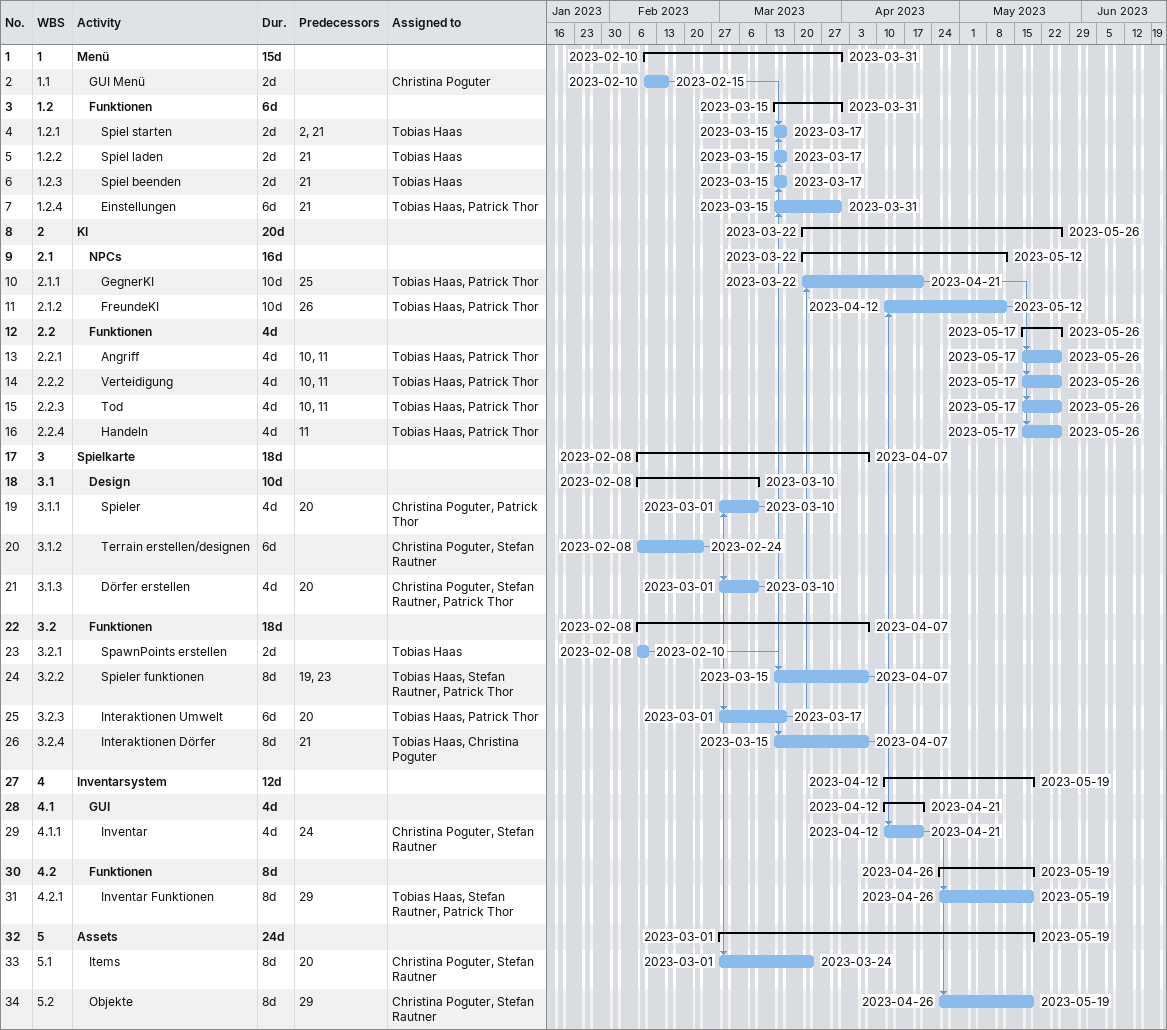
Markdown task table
| ID | WBS | Task | Duration | Start | Finish | Predecessors | Resources |
|---|---|---|---|---|---|---|---|
| 1 | 1 | **Menü** | 15d | 2023-02-10 | 2023-03-31 |  |  |
| 2 | 1.1 | GUI Menü | 2d | 2023-02-10 | 2023-02-15 |  | Christina Poguter |
| 3 | 1.2 | **Funktionen** | 6d | 2023-03-15 | 2023-03-31 |  |  |
| 4 | 1.2.1 | Spiel starten | 2d | 2023-03-15 | 2023-03-17 | 2, 21 | Tobias Haas |
| 5 | 1.2.2 | Spiel laden | 2d | 2023-03-15 | 2023-03-17 | 21 | Tobias Haas |
| 6 | 1.2.3 | Spiel beenden | 2d | 2023-03-15 | 2023-03-17 | 21 | Tobias Haas |
| 7 | 1.2.4 | Einstellungen | 6d | 2023-03-15 | 2023-03-31 | 21 | Tobias Haas, Patrick Thor |
| 8 | 2 | **KI** | 20d | 2023-03-22 | 2023-05-26 |  |  |
| 9 | 2.1 | **NPCs** | 16d | 2023-03-22 | 2023-05-12 |  |  |
| 10 | 2.1.1 | GegnerKI | 10d | 2023-03-22 | 2023-04-21 | 25 | Tobias Haas, Patrick Thor |
| 11 | 2.1.2 | FreundeKI | 10d | 2023-04-12 | 2023-05-12 | 26 | Tobias Haas, Patrick Thor |
| 12 | 2.2 | **Funktionen** | 4d | 2023-05-17 | 2023-05-26 |  |  |
| 13 | 2.2.1 | Angriff | 4d | 2023-05-17 | 2023-05-26 | 10, 11 | Tobias Haas, Patrick Thor |
| 14 | 2.2.2 | Verteidigung | 4d | 2023-05-17 | 2023-05-26 | 10, 11 | Tobias Haas, Patrick Thor |
| 15 | 2.2.3 | Tod | 4d | 2023-05-17 | 2023-05-26 | 10, 11 | Tobias Haas, Patrick Thor |
| 16 | 2.2.4 | Handeln | 4d | 2023-05-17 | 2023-05-26 | 11 | Tobias Haas, Patrick Thor |
| 17 | 3 | **Spielkarte** | 18d | 2023-02-08 | 2023-04-07 |  |  |
| 18 | 3.1 | **Design** | 10d | 2023-02-08 | 2023-03-10 |  |  |
| 19 | 3.1.1 | Spieler | 4d | 2023-03-01 | 2023-03-10 | 20 | Christina Poguter, Patrick Thor |
| 20 | 3.1.2 | Terrain erstellen/designen | 6d | 2023-02-08 | 2023-02-24 |  | Christina Poguter, Stefan Rautner |
| 21 | 3.1.3 | Dörfer erstellen | 4d | 2023-03-01 | 2023-03-10 | 20 | Christina Poguter, Stefan Rautner, Patrick Thor |
| 22 | 3.2 | **Funktionen** | 18d | 2023-02-08 | 2023-04-07 |  |  |
| 23 | 3.2.1 | SpawnPoints erstellen | 2d | 2023-02-08 | 2023-02-10 |  | Tobias Haas |
| 24 | 3.2.2 | Spieler funktionen | 8d | 2023-03-15 | 2023-04-07 | 19, 23 | Tobias Haas, Stefan Rautner, Patrick Thor |
| 25 | 3.2.3 | Interaktionen Umwelt | 6d | 2023-03-01 | 2023-03-17 | 20 | Tobias Haas, Patrick Thor |
| 26 | 3.2.4 | Interaktionen Dörfer | 8d | 2023-03-15 | 2023-04-07 | 21 | Tobias Haas, Christina Poguter |
| 27 | 4 | **Inventarsystem** | 12d | 2023-04-12 | 2023-05-19 |  |  |
| 28 | 4.1 | **GUI** | 4d | 2023-04-12 | 2023-04-21 |  |  |
| 29 | 4.1.1 | Inventar | 4d | 2023-04-12 | 2023-04-21 | 24 | Christina Poguter, Stefan Rautner |
| 30 | 4.2 | **Funktionen** | 8d | 2023-04-26 | 2023-05-19 |  |  |
| 31 | 4.2.1 | Inventar Funktionen | 8d | 2023-04-26 | 2023-05-19 | 29 | Tobias Haas, Stefan Rautner, Patrick Thor |
| 32 | 5 | **Assets** | 24d | 2023-03-01 | 2023-05-19 |  |  |
| 33 | 5.1 | Items | 8d | 2023-03-01 | 2023-03-24 | 20 | Christina Poguter, Stefan Rautner |
| 34 | 5.2 | Objekte | 8d | 2023-04-26 | 2023-05-19 | 29 | Christina Poguter, Stefan Rautner |
